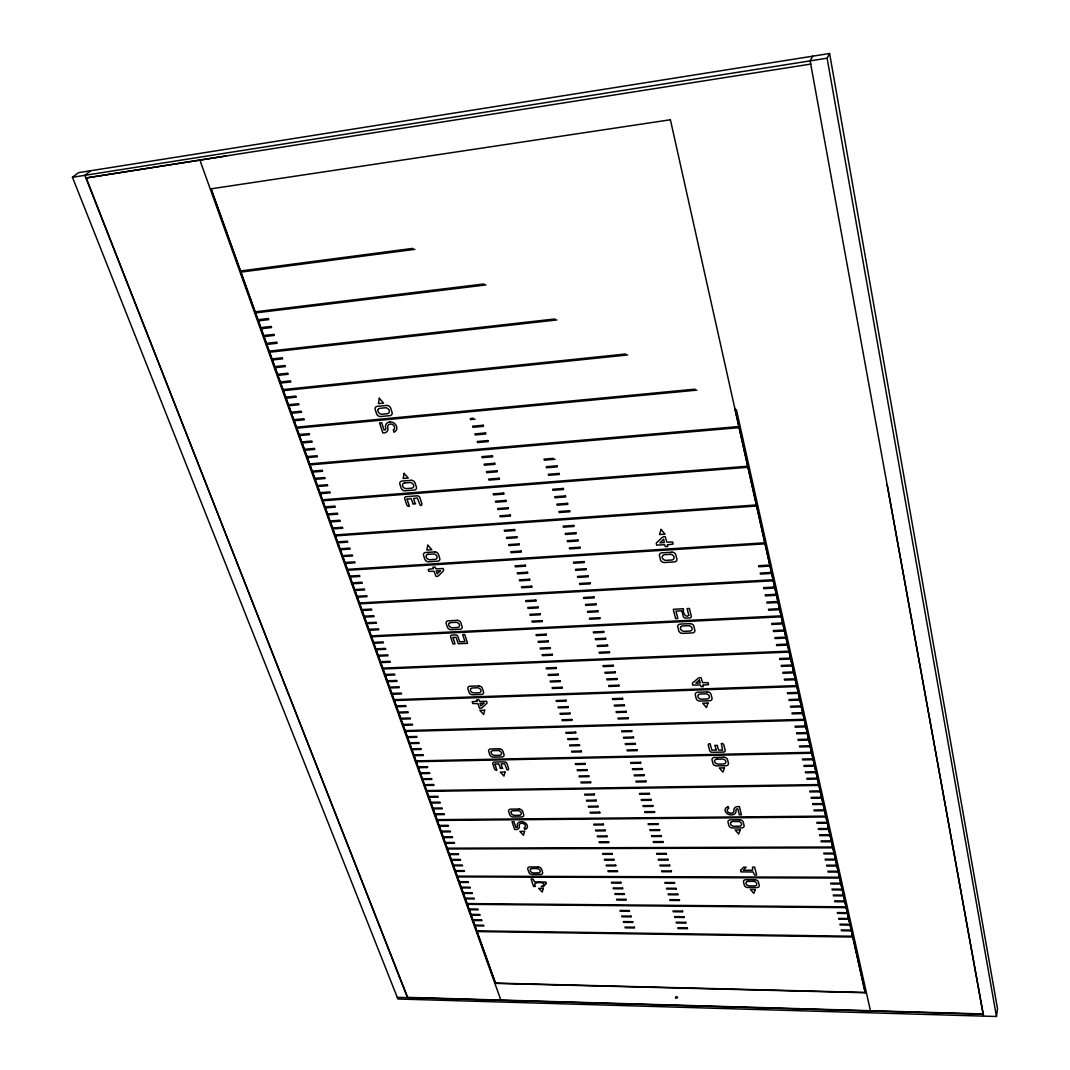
<?xml version="1.0" encoding="UTF-8"?>
<svg xmlns="http://www.w3.org/2000/svg" width="1070" height="1070" viewBox="0 0 1070 1070"><rect width="100%" height="100%" fill="white"/><g stroke="black" fill="none" stroke-linecap="round" stroke-linejoin="round"><path stroke-width="1.5" d="M996.464 1016.5L997.534 1008.756L829.598 53.5L78.458 172.671L72.466 177.286L397.92 999.005L996.464 1016.5L827.123 58.195L829.598 53.5M983.544 1015.818L810.15 60.87L812.705 56.175M887.204 484.777L983.169 1014.28L397.264 997.36M495.544 983.383L211.058 188.828L495.544 983.383L865.242 992.746L734.863 408.365M407.496 997.655L86.215 177.954L226.265 155.952M408.285 999.032L84.878 175.333L90.803 170.718M810.859 64.066L86.215 177.954M865.242 992.746L670.368 119.599M491.331 751.648L491.692 751.193A3.036 2.22 26.7 0 1 493.176 750.592L497.938 750.525A3.049 2.22 26.6 0 1 501.469 752.852A3.049 2.22 26.6 0 1 501.362 754.31L500.987 754.751A3.049 2.22 26.6 0 1 499.489 755.286L494.755 755.407A3.036 2.22 26.7 0 1 491.839 754.096A3.036 2.22 26.7 0 1 491.317 751.581M662.49 555.985L662.945 555.437A3.384 2.755 23.9 0 1 664.697 554.648L670.194 554.367M730.823 822.509L731.251 822.068A3.116 2.287 19.2 0 1 732.896 821.492L737.992 821.492M681.202 626.605L680.761 627.127A3.317 2.621 22.2 0 0 681.122 629.922A3.317 2.621 22.2 0 0 684.305 631.34L689.668 631.073A3.317 2.635 22 0 0 691.407 630.417L691.862 629.896A3.317 2.635 22 0 0 692.103 628.237A3.317 2.635 22 0 0 688.318 625.683L682.941 625.95A3.317 2.621 22.2 0 0 681.189 626.525M530.72 868.987L530.359 869.388A2.929 2.046 24.4 0 0 530.814 871.649A2.929 2.046 24.4 0 0 533.609 872.919L538.197 872.906A2.929 2.046 24.3 0 0 539.654 872.451L540.016 872.05A2.929 2.046 24.3 0 0 539.561 869.736A2.929 2.046 24.3 0 0 536.752 868.466M72.466 177.286L827.123 58.195M211.058 188.828L670.235 119.786M240.737 270.951L412.886 248.374M241.138 272.088L414.906 249.337M255.355 311.798L484.068 283.951M255.757 312.895L486.061 284.928M258.204 319.716L268.356 318.512L268.757 319.609L258.606 320.826M261.04 327.621L271.178 326.43L271.566 327.527L261.428 328.717M263.862 335.498L273.974 334.322L274.361 335.405L264.25 336.582M266.657 343.323L276.755 342.173L277.143 343.256L267.045 344.406M269.439 351.134L554.942 318.967M269.827 352.217L556.908 319.93M272.221 358.878L282.293 357.768L282.667 358.838L272.609 359.961M274.99 366.609L285.035 365.512L285.423 366.582L275.378 367.679M277.745 374.286L287.776 373.216L288.151 374.286L278.12 375.356M280.487 381.95L290.492 380.88L290.879 381.95L280.862 383.007M283.202 389.574L625.736 353.983M283.577 390.63L627.689 354.959M285.917 397.144L295.909 396.127L296.283 397.184L286.305 398.201M288.619 404.687L298.584 403.698L298.958 404.741L288.994 405.744M291.321 412.204L301.258 411.228L301.633 412.271L291.682 413.247M293.996 419.681L303.92 418.718L304.295 419.761L294.357 420.724M296.644 427.144L694.978 389.159M297.019 428.174L696.904 390.135M299.306 434.54L309.203 433.617L309.578 434.647L299.68 435.57M473.301 418.25L470.265 418.531L470.586 419.601L475.147 419.172M301.954 441.923L311.838 441.014L312.199 442.044L302.315 442.953M304.575 449.266L314.446 448.383L314.807 449.4L304.95 450.283M307.197 456.582L317.041 455.713L317.402 456.729L307.558 457.599M309.792 463.872L738.915 426.515M310.153 464.888L739.169 427.639M312.4 471.108L322.217 470.278L322.565 471.281L312.761 472.111M404.661 482.958L409.743 482.53A3.344 2.621 34.4 0 1 411.723 482.985A3.344 2.635 34.4 0 1 413.608 485.125A3.344 2.635 34.4 0 1 413.542 486.89L413.167 487.452A3.344 2.635 34.4 0 1 411.589 488.187L406.52 488.602A3.344 2.621 34.6 0 1 403.35 487.198A3.344 2.621 34.6 0 1 402.681 484.188L403.082 483.693A3.344 2.621 34.6 0 1 404.634 482.878M314.981 478.33L324.785 477.514L325.133 478.504L315.342 479.333M553.27 458.361L544.015 459.137L544.309 460.194L555.116 459.284M317.549 485.512L327.34 484.71L327.688 485.7L317.91 486.502M320.117 492.668L329.881 491.879L330.229 492.869L320.465 493.658M322.659 499.797L747.783 466.212M323.006 500.787L748.024 467.296M325.2 506.872L334.937 506.123L335.284 507.1L325.548 507.862M327.728 513.934L337.438 513.199L337.786 514.175L328.075 514.911M676.173 996.424C673.338 1000.557 680.507 996.17 676.427 997.307M330.242 520.956L339.939 520.234L340.287 521.21L330.59 521.933M332.743 527.951L342.427 527.256L342.774 528.219L333.091 528.928M335.231 534.933L756.436 504.96M335.579 535.896L756.677 506.03M337.719 541.848L347.375 541.179L347.71 542.142L338.066 542.811M340.193 548.763L349.837 548.107L350.171 549.057L340.541 549.712M428.267 554.313L433.256 553.979A3.263 2.514 31.9 0 1 436.333 555.29A3.263 2.514 31.9 0 1 436.948 558.179L436.587 558.701A3.263 2.514 31.9 0 1 435.008 559.383L430.033 559.717A3.25 2.514 32 0 1 426.93 558.339A3.25 2.514 32 0 1 426.301 555.464M342.654 555.638L352.271 554.996L352.618 555.945L343.002 556.587M345.102 562.472L354.705 561.857L355.053 562.807L345.449 563.422M347.536 569.307L764.889 542.798M347.87 570.243L765.117 543.827M349.97 576.075L359.547 575.486L359.881 576.422L350.305 577.024M352.391 582.829L361.954 582.254L362.289 583.19L352.726 583.765M354.799 589.557L364.348 588.995L364.669 589.931L355.133 590.493M768.247 565.147L758.576 565.722L758.817 566.752L770.092 566.083M357.193 596.257L366.729 595.709L367.05 596.645L357.527 597.194M771.51 572.41L760.248 573.065L760.476 574.082L771.737 573.426M359.573 602.945L773.142 579.753M359.908 603.868L773.369 580.769M361.968 609.579L371.464 609.057L371.785 609.98L362.289 610.488M774.774 587.029L763.552 587.631L763.779 588.647L775.001 588.032M364.335 616.186L373.805 615.678L374.139 616.601L364.656 617.109M776.392 594.278L765.197 594.866L765.424 595.87L776.619 595.281M450.844 622.593L455.753 622.325A3.183 2.421 29.8 0 1 458.762 623.623A3.183 2.421 29.8 0 1 459.351 626.378L458.976 626.873A3.183 2.421 29.8 0 1 457.438 627.501L452.53 627.769A3.183 2.407 29.9 0 1 449.494 626.405A3.183 2.407 29.9 0 1 448.905 623.649M366.689 622.767L376.145 622.285L376.479 623.195L367.01 623.69M777.997 601.5L766.829 602.076L767.056 603.079L778.224 602.49M369.03 629.334L378.486 628.852L378.807 629.762L369.364 630.243M779.602 608.683L768.461 609.245L768.688 610.234L779.829 609.673M371.37 635.874L781.207 615.852M371.691 636.77L781.421 616.842M373.697 642.361L383.113 641.92L383.434 642.816L374.018 643.257M782.799 622.954L771.697 623.489L771.911 624.465L783.013 623.944M376.011 648.835L385.414 648.407L385.735 649.303L376.332 649.731M784.377 630.043L773.302 630.551L773.516 631.541L784.604 631.033M378.325 655.281L387.714 654.867L388.035 655.763L378.646 656.178M785.955 637.105L774.894 637.6L775.121 638.576L786.169 638.081M380.626 661.701L390.002 661.3L390.309 662.183L380.947 662.597M787.52 644.127L776.486 644.595L776.7 645.571L787.734 645.103M382.899 668.108L789.085 651.135M383.22 668.991L789.299 652.098M385.187 674.461L394.536 674.087L394.843 674.969L385.508 675.344M790.636 658.077L779.642 658.518L779.856 659.481L790.85 659.04M387.46 680.801L396.783 680.44L397.104 681.322L387.768 681.684M792.188 665.005L781.207 665.433L781.434 666.383L792.402 665.968M389.721 687.114L399.03 686.766L399.337 687.635L390.028 687.997M793.726 671.906L782.772 672.308L782.986 673.271L793.94 672.856M391.968 693.4L401.263 693.066L401.584 693.935L392.275 694.269M795.264 678.768L784.323 679.156L784.537 680.105L795.478 679.717M394.201 699.673L796.775 685.616M394.509 700.542L796.989 686.566M396.448 705.892L405.717 705.585L406.025 706.454L396.756 706.762M798.3 692.41L787.413 692.771L787.627 693.708L798.514 693.347M398.669 712.112L407.924 711.804L408.232 712.673L398.976 712.968M799.812 699.178L788.951 699.526L789.165 700.462L800.026 700.114M400.875 718.291L410.118 718.01L410.425 718.866L401.183 719.147M801.323 705.919L790.476 706.253L790.69 707.19L801.537 706.855M403.082 724.457L412.311 724.176L412.605 725.032L403.39 725.299M802.821 712.633L792.001 712.954L792.215 713.877L803.035 713.57M405.276 730.596L804.306 719.334M405.57 731.452L804.52 720.257M407.469 736.695L416.658 736.441L416.966 737.297L407.764 737.538M805.804 725.968L795.023 726.262L795.224 727.185L806.004 726.891M409.649 742.781L418.825 742.54L419.119 743.382L409.944 743.623M807.275 732.589L796.521 732.87L796.722 733.779L807.489 733.512M411.816 748.839L420.978 748.612L421.272 749.455L412.111 749.669M808.759 739.183L798.006 739.45L798.22 740.36L808.96 740.106M413.97 754.872L423.118 754.658L423.426 755.5L414.277 755.701M810.217 745.75L799.504 746.004L799.705 746.913L810.418 746.659M717.034 759.178L722.21 759.058A3.183 2.394 19.8 0 1 725.246 760.355A3.183 2.394 19.8 0 1 725.567 762.977L725.126 763.445A3.183 2.394 19.8 0 1 723.44 763.993L718.278 764.114A3.183 2.394 20 0 1 715.228 762.749A3.183 2.394 20 0 1 714.894 760.128L715.348 759.727A3.183 2.394 20 0 1 717.02 759.111M416.11 760.89L811.675 752.304M416.417 761.72L811.876 753.213M418.263 766.856L427.385 766.682L427.679 767.511L418.557 767.685M813.133 758.804L802.447 759.018L802.66 759.914L813.334 759.7M420.403 772.821L429.511 772.647L429.806 773.476L420.697 773.65M814.578 765.277L803.918 765.478L804.118 766.374L814.778 766.173M422.53 778.759L431.611 778.599L431.906 779.415L422.824 779.575M816.022 771.724L805.376 771.925L805.59 772.807L816.223 772.62M424.643 784.671L433.724 784.524L434.005 785.34L424.937 785.487M817.453 778.157L806.833 778.331L807.034 779.214L817.654 779.04M426.743 790.569L818.884 784.564M427.037 791.385L819.072 785.447M428.843 796.428L437.897 796.294L438.192 797.11L429.137 797.244M820.302 790.917L809.722 791.064L809.923 791.947L820.503 791.8M430.942 802.273L439.971 802.152L440.265 802.968L431.223 803.075M821.72 797.257L811.167 797.391L811.354 798.26L821.92 798.126M433.016 808.091L442.044 807.984L442.325 808.786L433.31 808.893M823.138 803.57L812.585 803.69L812.785 804.56L823.325 804.439M435.102 813.882L444.103 813.788L444.384 814.591L435.383 814.685M824.529 809.843L814.016 809.963L814.216 810.833L824.729 810.726M437.148 819.66L825.933 816.116M437.443 820.463L826.12 816.985M439.222 825.398L448.196 825.331L448.49 826.134L439.502 826.201M827.324 822.335L816.838 822.415L817.039 823.285L827.511 823.204M441.268 831.122L450.243 831.069L450.523 831.858L441.549 831.925M828.715 828.541L818.242 828.608L818.443 829.464L828.902 829.397M443.314 836.834L452.262 836.78L452.543 837.569L443.595 837.623M830.093 834.72L819.647 834.774L819.847 835.63L830.28 835.576M445.347 842.518L454.282 842.478L454.563 843.267L445.628 843.307M831.457 840.873L821.038 840.913L821.238 841.769L831.657 841.716M447.367 848.189L832.821 847.012M447.648 848.965L833.022 847.855M449.387 853.806L458.294 853.793L458.575 854.569L449.667 854.596M834.199 853.098L823.806 853.111L824.007 853.954L834.386 853.94M536.765 868.519L532.178 868.532A2.929 2.046 24.4 0 0 530.707 868.934M451.393 859.424L460.301 859.424L460.568 860.2L451.674 860.2M835.55 859.17L825.184 859.17L825.371 860.012L835.737 860.012M453.399 865.015L462.28 865.015L462.561 865.791L453.68 865.791M836.9 865.215L826.548 865.202L826.749 866.045L837.088 866.045M455.392 870.592L464.26 870.605L464.54 871.381L455.673 871.354M838.238 871.234L827.912 871.221L828.113 872.05L838.425 872.063M748.304 881.372L753.293 881.386M457.371 876.143L839.576 877.239M457.652 876.918L839.763 878.069M459.364 881.667L468.205 881.693L468.473 882.469L459.632 882.429M840.913 883.205L830.628 883.165L830.815 883.98L841.1 884.021M461.33 887.164L470.158 887.217L470.425 887.98L461.598 887.926M842.25 889.143L831.978 889.09L832.166 889.919L842.424 889.972M676.347 889.076L666.73 889.023L666.503 888.234L676.12 888.287L676.36 889.17M463.297 892.647L472.111 892.714L472.378 893.463L463.564 893.41M843.561 895.068L833.316 895.001L833.503 895.817L843.749 895.884M465.249 898.118L474.05 898.185L474.318 898.934L465.517 898.867M844.885 900.967L834.653 900.886L834.841 901.702L845.073 901.783M467.189 903.575L846.196 906.852M467.456 904.324L846.37 907.668M469.141 908.978L477.915 909.059L478.183 909.821L469.409 909.727M847.507 912.683L837.302 912.576L837.489 913.392L847.681 913.486M471.067 914.382L479.828 914.476L480.096 915.224L471.335 915.131M848.804 918.501L838.626 918.394L838.813 919.197L848.978 919.304M472.993 919.759L481.741 919.866L482.008 920.615L473.261 920.508M850.102 924.306L839.937 924.186L840.124 924.975L850.275 925.109M474.919 925.122L483.653 925.229L483.907 925.978L475.174 925.858M851.386 930.071L841.247 929.937L841.435 930.739L851.559 930.873M476.952 930.833L852.75 936.237M477.22 931.582L852.937 937.039M495.664 983.103L865.309 992.452M407.63 997.374L983.21 1013.959M199.903 160.085L500.854 1000.062M394.014 431.946L393.319 429.846A3.598 2.862 36.7 0 0 394.442 426.716A3.384 2.688 36.7 0 0 390.483 424.054A4.093 3.25 36.7 0 0 387.674 427.197A5.832 4.628 36.9 0 1 384.999 432.775L382.859 432.976L379.529 422.917L381.656 422.717L384.09 430.02L385.481 429.712A3.223 2.555 36.9 0 0 385.708 428.134A6.701 5.323 36.7 0 1 389.788 421.954M728.295 806.726L728.737 808.438A3.304 2.448 19.4 0 0 727.292 810.859A3.103 2.287 19.4 0 0 730.864 813.213A3.758 2.769 19.4 0 0 733.966 810.913A5.377 3.972 19.1 0 1 737.257 806.633L739.383 806.606L741.457 814.818L739.343 814.845L737.832 808.893L736.414 809.04A2.969 2.193 19.1 0 0 735.999 810.284A6.152 4.547 19.4 0 1 731.305 814.925A5.323 3.919 19.4 0 1 728.63 814.404L728.001 814.109A5.323 3.919 19.4 0 1 725.072 809.91A5.323 3.919 19.4 0 1 728.269 806.793M736.387 409.609L870.418 1010.709M426.676 554.929A3.25 2.514 32 0 1 428.241 554.247M449.28 623.155A3.183 2.407 29.9 0 1 450.818 622.526M394.001 431.919A5.858 4.668 36.7 0 0 396.836 427.732A5.858 4.668 36.7 0 0 393.265 422.677L392.583 422.382A5.858 4.668 36.7 0 0 389.707 421.901M698.188 695.059A3.25 2.501 21 0 0 698.549 697.8A3.25 2.501 21 0 0 701.666 699.191L706.922 698.991A3.25 2.514 20.8 0 0 708.634 698.402L709.089 697.907A3.25 2.514 20.8 0 0 709.343 696.329A3.25 2.514 20.8 0 0 705.638 693.841L700.368 694.029A3.25 2.501 21 0 0 698.643 694.564M670.168 554.287A3.397 2.755 23.6 0 1 673.832 558.754L673.378 559.302A3.397 2.755 23.6 0 1 671.612 560.011L666.142 560.372A3.384 2.755 23.9 0 1 662.477 555.918M753.28 881.319A3.063 2.193 18.5 0 1 756.209 882.643A3.063 2.193 18.5 0 1 756.49 885.037L756.062 885.452A3.063 2.193 18.5 0 1 754.43 885.92L749.441 885.906A3.063 2.193 18.7 0 1 746.526 884.596A3.063 2.193 18.7 0 1 746.231 882.202M746.659 881.787A3.063 2.193 18.7 0 1 748.291 881.319M737.979 821.439A3.13 2.3 19.1 0 1 740.962 822.776A3.13 2.3 19.1 0 1 741.269 825.278L740.828 825.719A3.13 2.3 19.1 0 1 739.169 826.227L734.1 826.281A3.116 2.287 19.2 0 1 731.118 824.943A3.116 2.287 19.2 0 1 730.81 822.442M407.095 499.208L409.382 506.311L408.339 506.391A2.929 2.287 33.9 0 1 406.627 504.465L404.754 498.861A2.354 1.832 34.2 0 1 406.185 496.694L417.126 495.838A2.354 1.846 33.9 0 1 419.895 497.684L421.74 503.315A2.929 2.3 33.7 0 1 421.339 505.401L420.296 505.481L417.273 497.951L413.649 498.5L414.892 502.806A1.872 1.471 33.8 0 0 415.588 503.783L412.752 503.997A1.872 1.471 33.9 0 0 412.793 502.967L411.094 498.62L407.095 499.208M433.363 568.558L428.227 569.467L428.856 571.38L434.045 571.286L435.985 576.409L437.001 576.356A3.384 2.608 31.5 0 0 438.687 575.647L443.288 570.925A1.685 1.297 31.4 0 0 443.502 569.775L443.1 568.531L436.025 568.879L435.008 567.073L432.949 567.207L433.363 568.558M740.56 870.405L740.895 871.889L753.093 871.983L754.577 875.019L756.65 875.033L754.671 867.141L752.584 867.141L752.518 870.231L743.316 870.231L746.111 867.141L743.623 867.141L740.56 870.338M452.971 637.493L455.017 643.899L452.984 643.993L450.671 637.038A2.234 1.685 29.7 0 1 452.088 635.098L455.338 634.938A2.234 1.699 29.6 0 1 457.973 636.677L459.672 641.826L464.955 641.572L462.655 634.59L464.701 634.483L467.59 643.324L458.254 643.752L456.061 637.345L452.971 637.493M546.182 883.419L543.627 886.508L541.34 886.495C551.211 882.135 530.319 880.463 535.455 886.468L533.569 886.455L531.081 878.992L532.98 879.005L534.585 881.907L545.754 882.014L546.182 883.419M477.166 701.064L472.178 701.759L472.766 703.512L477.875 703.619L479.574 708.26L480.564 708.233A3.223 2.394 27.8 0 0 482.182 707.618L486.703 703.445A1.605 1.19 27.7 0 0 486.93 702.401L486.569 701.265L479.841 701.438L478.785 699.753L476.779 699.82L477.166 701.064M494.969 764.194L496.895 770.173L495.905 770.199A2.675 1.939 26.4 0 1 494.38 768.528L492.802 763.806A2.14 1.551 26.5 0 1 494.206 762.081L504.425 761.867A2.153 1.565 26.3 0 1 506.953 763.512L508.504 768.247A2.675 1.953 26.2 0 1 508.076 769.959L507.086 769.972L504.612 763.659L501.108 763.913L502.138 767.524A1.712 1.244 26.2 0 0 502.753 768.367L500.105 768.42A1.712 1.244 26.4 0 0 500.171 767.564L498.714 763.886L494.969 764.194M667.386 544.938L667.707 546.476L665.42 546.623L664.47 544.724L656.699 545.111L656.365 543.801A1.766 1.431 24.4 0 1 656.712 542.584L662.169 537.514A3.558 2.902 24.2 0 1 664.082 536.739L665.206 536.672L666.877 542.142L672.615 542.009L673.124 544.055L667.412 544.831M688.786 615.29C685.656 618.915 682.165 611.318 683.543 608.763L673.244 609.298L675.651 618.634L677.872 618.527L675.972 611.13L681.791 610.836L683.195 616.293A2.354 1.872 22.3 0 0 685.923 618.126L689.508 617.952A2.354 1.872 22.1 0 0 691.26 615.892L689.388 608.469L687.127 608.576L688.786 615.29M703.043 685.215L703.338 686.619L701.144 686.686L700.248 684.947L692.771 685.108L692.464 683.917A1.685 1.311 21.3 0 1 692.812 682.82L698.121 678.353A3.411 2.648 21.1 0 1 699.967 677.698L701.064 677.658L702.589 682.66L708.113 682.687L708.581 684.546L703.07 685.121M716.138 749.883L711.898 750.23L710.052 743.744L708.969 743.77A2.822 2.14 20.3 0 0 708.353 745.589L709.637 750.578A2.26 1.712 20.2 0 0 712.245 752.304L723.454 752.063A2.26 1.712 19.9 0 0 725.152 750.23L723.895 745.215A2.836 2.153 20 0 0 722.357 743.449L721.274 743.476L722.611 750.137L718.572 750.083L717.422 746.271A1.806 1.364 20 0 1 717.569 745.362L714.653 745.442A1.806 1.364 20.2 0 1 715.268 746.325L716.138 749.883M379.315 398.254L378.432 403.617L383.582 403.109L379.315 398.254M404.099 473.381L403.176 478.477L408.245 478.063L404.099 473.381M427.799 545.192L426.85 550.034L431.825 549.699L427.799 545.192M484.656 710.226L483.653 714.506L479.868 710.373L484.656 710.226M505 772.045L503.983 776.124L500.292 772.139L505 772.045M524.527 831.377L523.484 835.269L519.9 831.417L524.527 831.377M543.279 888.367L542.236 892.072L538.732 888.341L543.279 888.367M661.033 529.436L659.548 534.545L665.045 534.184L661.033 529.436M707.966 703.07L706.467 707.564L702.722 703.231L707.966 703.07M724.43 767.885L722.932 772.152L719.294 767.993L724.43 767.885M740.213 829.959L738.715 834.025L735.157 829.999L740.213 829.959M755.34 889.504L753.842 893.37L750.378 889.478L755.34 889.504M378.258 409.382L378.098 409.703A3.424 2.728 37.5 0 0 378.044 411.549A3.424 2.728 37.5 0 0 382.003 414.224L387.166 413.702A3.437 2.742 37.4 0 0 388.771 412.913L389.159 412.311A3.437 2.742 37.4 0 0 389.199 410.465A3.437 2.742 37.4 0 0 385.24 407.777L380.077 408.312A3.424 2.728 37.5 0 0 378.459 409.101L378.258 409.382M470.746 688.786L470.586 689.04A3.103 2.314 28.2 0 0 471.121 691.608A3.103 2.314 28.2 0 0 474.09 692.932L478.905 692.745A3.116 2.314 28 0 0 480.43 692.17L480.791 691.701A3.116 2.314 28 0 0 480.898 690.177A3.116 2.314 28 0 0 477.287 687.783L472.472 687.983A3.103 2.314 28.2 0 0 470.92 688.491L470.746 688.786M511.406 811.488L511.246 811.715A2.983 2.127 25.4 0 0 511.126 813.093A2.983 2.127 25.4 0 0 514.576 815.353L519.231 815.286A2.983 2.14 25.3 0 0 520.715 814.805L521.077 814.377A2.983 2.14 25.3 0 0 520.595 811.956A2.983 2.14 25.3 0 0 517.733 810.659L513.078 810.793A2.983 2.127 25.4 0 0 511.607 811.287L511.406 811.488M517.131 827.217L515.9 827.431L513.988 821.72L512.062 821.733L514.643 829.504L516.556 829.491A5.082 3.611 25.3 0 0 519.217 825.465A3.558 2.541 25.1 0 1 521.866 823.285A2.942 2.1 25.1 0 1 525.316 825.532A3.13 2.234 25.1 0 1 524.18 827.819L524.715 829.437A5.109 3.638 25.1 0 0 527.43 826.455A5.109 3.638 25.1 0 0 524.434 822.429L523.818 822.161A5.042 3.584 25.1 0 0 521.331 821.666A5.832 4.146 25.1 0 0 517.398 826.053A2.809 1.993 25.3 0 1 517.131 827.217M440.358 570.671L437.255 573.868L436.279 570.925L440.358 570.671M483.881 703.137L480.831 705.973L479.948 703.271L483.881 703.137M663.587 539.414L659.882 542.838L664.376 542.543L663.587 539.414M699.459 680.105L695.861 683.128L700.195 682.968L699.459 680.105M386.671 405.45L377.215 406.373A3.451 2.755 37.6 0 0 375.209 409.636L376.613 413.863A3.451 2.742 37.5 0 0 380.586 416.538L390.015 415.628A3.451 2.755 37.3 0 0 392.048 412.378L390.657 408.125A3.464 2.769 37.4 0 0 386.671 405.45M483.225 425.245L472.606 426.221L472.927 427.291L483.546 426.315L483.225 425.245M485.539 432.922L474.933 433.885L475.254 434.942L485.86 433.979L485.539 432.922M487.84 440.559L477.247 441.495L477.568 442.552L488.161 441.616L487.84 440.559M492.414 455.74L481.861 456.636L482.169 457.679L492.722 456.783L492.414 455.74M494.674 463.27L484.148 464.153L484.456 465.196L494.995 464.313L494.674 463.27M496.935 470.773L486.422 471.629L486.73 472.672L497.242 471.803L496.935 470.773M556.962 465.838L546.182 466.721L546.476 467.777L557.256 466.881L556.962 465.838M411.174 480.323L401.879 481.085A3.37 2.648 34.7 0 0 399.872 484.162L401.223 488.201A3.357 2.635 34.5 0 0 405.102 490.796L414.358 490.06A3.37 2.648 34.3 0 0 416.39 486.984L415.066 482.931A3.37 2.648 34.5 0 0 411.174 480.323M499.182 478.236L488.682 479.079L489.003 480.109L499.489 479.266L499.182 478.236M559.088 473.408L548.335 474.277L548.629 475.321L559.383 474.451L559.088 473.408M503.649 493.056L493.19 493.872L493.497 494.888L503.957 494.086L503.649 493.056M563.328 488.442L552.615 489.271L552.909 490.301L563.622 489.471L563.328 488.442M505.856 500.426L495.423 501.215L495.731 502.231L506.163 501.442L505.856 500.426M565.441 495.905L554.741 496.721L555.036 497.751L565.736 496.935L565.441 495.905M508.063 507.755L497.644 508.531L497.951 509.534L508.37 508.772L508.063 507.755M567.541 503.328L556.855 504.13L557.149 505.16L567.822 504.358L567.541 503.328M510.256 515.044L499.864 515.807L500.171 516.81L510.564 516.061L510.256 515.044M569.628 510.738L558.955 511.5L559.249 512.53L569.909 511.754L569.628 510.738M514.63 529.543L504.264 530.265L504.572 531.255L514.924 530.546L514.63 529.543M573.761 525.423L563.141 526.159L563.435 527.176L574.055 526.44L573.761 525.423M516.797 536.739L506.444 537.434L506.752 538.437L517.091 537.728L516.797 536.739M575.82 532.713L565.227 533.435L565.508 534.452L576.115 533.729L575.82 532.713M518.95 543.894L508.624 544.59L508.919 545.58L519.244 544.897L518.95 543.894M577.867 539.976L567.287 540.684L567.582 541.688L578.161 540.992L577.867 539.976M434.674 551.893L425.539 552.494A3.277 2.528 32.2 0 0 423.546 555.397L424.83 559.262A3.277 2.528 32 0 0 428.615 561.777L437.724 561.202A3.277 2.541 31.8 0 0 439.743 558.299L438.473 554.42A3.29 2.541 31.9 0 0 434.674 551.893M521.09 551.037L510.791 551.705L511.085 552.695L521.398 552.026L521.09 551.037M579.913 547.211L569.347 547.893L569.628 548.897L580.194 548.214L579.913 547.211M671.933 552.2L661.915 552.829A3.411 2.769 24 0 0 659.468 555.852L660.511 559.891A3.411 2.769 23.9 0 0 664.403 562.526L674.394 561.91A3.424 2.782 23.5 0 0 676.869 558.888L675.852 554.835A3.424 2.782 23.6 0 0 671.933 552.2M525.357 565.201L515.085 565.843L515.392 566.819L525.651 566.177L525.357 565.201M583.966 561.563L573.44 562.218L573.721 563.208L584.247 562.566L583.966 561.563M527.483 572.236L517.225 572.865L517.519 573.828L527.778 573.212L527.483 572.236M585.972 568.692L575.473 569.334L575.754 570.323L586.253 569.681L585.972 568.692M529.583 579.244L519.351 579.846L519.645 580.823L529.877 580.221L529.583 579.244M587.978 575.794L577.492 576.422L577.773 577.399L588.246 576.784L587.978 575.794M531.683 586.213L521.464 586.801L521.759 587.764L531.977 587.189L531.683 586.213M589.971 582.869L579.499 583.471L579.779 584.447L590.239 583.845L589.971 582.869M535.856 600.069L525.678 600.631L525.972 601.581L536.15 601.032L535.856 600.069M593.93 596.899L583.498 597.475L583.779 598.438L594.198 597.876L593.93 596.899M537.929 606.957L527.764 607.492L528.058 608.442L538.21 607.907L537.929 606.957M595.896 603.868L585.491 604.43L585.758 605.393L596.164 604.844L595.896 603.868M539.989 613.805L529.851 614.327L530.131 615.277L540.27 614.755L539.989 613.805M597.849 610.809L587.47 611.358L587.738 612.308L598.117 611.772L597.849 610.809M457.157 620.359L448.183 620.827A3.21 2.434 30 0 0 446.203 623.569L447.434 627.261A3.197 2.421 29.9 0 0 451.125 629.708L460.087 629.267A3.21 2.434 29.7 0 0 462.093 626.538L460.876 622.82A3.21 2.434 29.8 0 0 457.157 620.359M542.049 620.627L531.924 621.135L532.205 622.085L542.329 621.576L542.049 620.627M599.802 617.724L589.436 618.246L589.704 619.196L600.069 618.687L599.802 617.724M690.043 623.636L680.212 624.104A3.344 2.648 22.3 0 0 677.791 626.966L678.781 630.818A3.344 2.635 22.3 0 0 682.593 633.373L692.384 632.918A3.344 2.648 21.9 0 0 694.831 630.069L693.855 626.191A3.344 2.662 22 0 0 690.043 623.636M546.128 634.189L536.03 634.657L536.324 635.593L546.409 635.125L546.128 634.189M603.667 631.447L593.342 631.942L593.609 632.892L603.935 632.397L603.667 631.447M548.148 640.917L538.076 641.385L538.357 642.308L548.428 641.853L548.148 640.917M605.593 638.268L595.281 638.75L595.549 639.686L605.861 639.218L605.593 638.268M550.167 647.617L540.109 648.072L540.39 648.995L550.448 648.54L550.167 647.617M607.506 645.063L597.22 645.518L597.488 646.454L607.773 645.999L607.506 645.063M552.173 654.292L542.142 654.72L542.423 655.642L552.454 655.214L552.173 654.292M609.418 651.817L599.146 652.259L599.414 653.195L609.686 652.754L609.418 651.817M556.173 667.546L546.168 667.961L546.449 668.87L556.44 668.469L556.173 667.546M613.204 665.246L602.972 665.66L603.226 666.583L613.471 666.169L613.204 665.246M558.152 674.14L548.161 674.528L548.442 675.438L558.42 675.05L558.152 674.14M615.089 671.92L604.871 672.321L605.125 673.231L615.344 672.843L615.089 671.92M560.118 680.694L550.154 681.068L550.435 681.978L560.399 681.603L560.118 680.694M616.962 678.554L606.757 678.942L607.024 679.865L617.216 679.477L616.962 678.554M478.691 685.937L469.864 686.258A3.13 2.327 28.3 0 0 467.898 688.853L469.075 692.397A3.13 2.327 28.2 0 0 472.686 694.778L481.5 694.47A3.13 2.341 28 0 0 483.493 691.875L482.329 688.318A3.143 2.341 28 0 0 478.691 685.937M562.084 687.234L552.147 687.595L552.414 688.491L562.365 688.13L562.084 687.234M618.821 685.174L608.643 685.536L608.897 686.458L619.089 686.084L618.821 685.174M707.337 691.916L697.693 692.236A3.277 2.528 21.1 0 0 695.299 694.938L696.249 698.616A3.263 2.514 21 0 0 699.967 701.104L709.584 700.783A3.277 2.528 20.7 0 0 712.005 698.095L711.068 694.403A3.277 2.541 20.7 0 0 707.337 691.916M566.003 700.208L556.079 700.542L556.36 701.438L566.271 701.104L566.003 700.208M622.526 698.309L612.388 698.643L612.642 699.553L622.793 699.218L622.526 698.309M567.943 706.655L558.045 706.976L558.313 707.858L568.21 707.551L567.943 706.655M624.372 704.836L614.247 705.157L614.501 706.066L624.626 705.732L624.372 704.836M569.869 713.075L559.985 713.382L560.265 714.265L570.136 713.957L569.869 713.075M626.204 711.336L616.093 711.644L616.347 712.54L626.458 712.232L626.204 711.336M571.795 719.468L561.937 719.749L562.205 720.645L572.062 720.351L571.795 719.468M628.023 717.796L617.938 718.104L618.192 719L628.277 718.692L628.023 717.796M575.62 732.161L565.789 732.428L566.057 733.311L575.887 733.044L575.62 732.161M631.661 730.663L621.603 730.93L621.857 731.813L631.902 731.546L631.661 730.663M577.519 738.474L567.702 738.728L567.969 739.597L577.787 739.357L577.519 738.474M633.453 737.043L623.422 737.297L623.676 738.18L633.707 737.925L633.453 737.043M579.405 744.76L569.614 745.001L569.882 745.87L579.672 745.63L579.405 744.76M635.246 743.409L625.228 743.65L625.482 744.533L635.5 744.292L635.246 743.409M499.329 748.773L490.662 748.987A3.063 2.234 26.8 0 0 488.696 751.434L489.819 754.832A3.063 2.234 26.7 0 0 493.364 757.145L502.017 756.958A3.063 2.234 26.5 0 0 503.997 754.51L502.887 751.1A3.076 2.247 26.6 0 0 499.329 748.773M581.291 751.02L571.514 751.247L571.781 752.103L581.558 751.889L581.291 751.02M637.038 749.736L627.033 749.963L627.287 750.846L637.279 750.618L637.038 749.736M723.895 757.239L714.426 757.44A3.21 2.421 20.1 0 0 712.058 759.967L712.968 763.499A3.21 2.407 20 0 0 716.606 765.919L726.048 765.732A3.21 2.421 19.7 0 0 728.429 763.204L727.533 759.66A3.21 2.421 19.8 0 0 723.895 757.239M585.036 763.458L575.285 763.659L575.553 764.515L585.29 764.314L585.036 763.458M640.582 762.322L630.618 762.522L630.872 763.391L640.836 763.191L640.582 762.322M586.895 769.638L577.171 769.825L577.425 770.681L587.149 770.494L586.895 769.638M642.348 768.568L632.397 768.768L632.651 769.624L642.602 769.437L642.348 768.568M588.754 775.79L579.03 775.964L579.298 776.82L589.008 776.646L588.754 775.79M644.113 774.8L634.176 774.974L634.416 775.844L644.354 775.656L644.113 774.8M590.587 781.916L580.903 782.076L581.157 782.919L590.854 782.772L590.587 781.916M645.852 780.993L635.941 781.167L636.182 782.023L646.093 781.862L645.852 780.993M594.265 794.101L584.594 794.234L584.849 795.077L594.519 794.943L594.265 794.101M649.329 793.325L639.445 793.458L639.686 794.314L649.57 794.167L649.329 793.325M596.084 800.146L586.44 800.266L586.694 801.109L596.338 800.989L596.084 800.146M651.055 799.437L641.197 799.571L641.438 800.413L651.296 800.293L651.055 799.437M597.889 806.178L588.259 806.285L588.513 807.114L598.143 807.007L597.889 806.178M652.78 805.536L642.936 805.656L643.177 806.499L653.021 806.379L652.78 805.536M519.137 809.067L510.591 809.161A3.009 2.153 25.5 0 0 508.651 811.475L509.735 814.751A2.996 2.14 25.5 0 0 513.199 816.999L521.719 816.918A3.009 2.153 25.3 0 0 523.685 814.604L522.615 811.327A3.009 2.153 25.3 0 0 519.137 809.067M599.695 812.17L590.092 812.277L590.346 813.106L599.949 813.013L599.695 812.17M654.492 811.608L644.662 811.715L644.902 812.545L654.733 812.451L654.492 811.608M739.651 819.78L730.355 819.861A3.143 2.314 19.3 0 0 728.015 822.255L728.897 825.639A3.143 2.3 19.3 0 0 732.442 827.993L741.711 827.926A3.156 2.314 19 0 0 744.078 825.532L743.222 822.134A3.156 2.314 19 0 0 739.651 819.78M603.293 824.101L593.716 824.181L593.957 825.01L603.547 824.93L603.293 824.101M657.889 823.673L648.099 823.753L648.34 824.582L658.13 824.515L657.889 823.673M605.072 830.039L595.509 830.093L595.763 830.922L605.326 830.855L605.072 830.039M659.588 829.665L649.811 829.731L650.038 830.561L659.815 830.507L659.588 829.665M606.851 835.938L597.301 835.991L597.555 836.807L607.105 836.753L606.851 835.938M661.273 835.643L651.51 835.697L651.737 836.526L661.501 836.472L661.273 835.643M608.629 841.822L599.093 841.863L599.334 842.678L608.87 842.638L608.629 841.822M662.945 841.582L653.195 841.622L653.436 842.451L663.173 842.411L662.945 841.582M612.147 853.512L602.637 853.526L602.891 854.328L612.388 854.315L612.147 853.512M666.276 853.405L656.565 853.419L656.806 854.234L666.516 854.221L666.276 853.405M613.886 859.317L604.403 859.317L604.644 860.12L614.126 860.12L613.886 859.317M667.934 859.277L658.237 859.29L658.478 860.093L668.161 860.093L667.934 859.277M615.624 865.095L606.168 865.095L606.409 865.897L615.879 865.897L615.624 865.095M669.579 865.122L659.909 865.122L660.136 865.924L669.82 865.938L669.579 865.122M538.143 866.954L529.744 866.941A2.942 2.06 24.5 0 0 527.804 869.134L528.847 872.277A2.942 2.06 24.4 0 0 532.245 874.471L540.617 874.498A2.942 2.06 24.2 0 0 542.584 872.304L541.554 869.161A2.956 2.073 24.3 0 0 538.143 866.954M617.363 870.86L607.907 870.846L608.161 871.635L617.604 871.662L617.363 870.86M671.224 870.953L661.568 870.94L661.795 871.742L671.452 871.756L671.224 870.953M754.938 879.754L745.817 879.727A3.09 2.207 18.7 0 0 743.503 882.001L744.332 885.238A3.09 2.207 18.7 0 0 747.81 887.525L756.918 887.565A3.09 2.207 18.4 0 0 759.245 885.305L758.429 882.054A3.09 2.22 18.5 0 0 754.938 879.754M620.814 882.309L611.385 882.268L611.625 883.071L621.055 883.111L620.814 882.309M674.488 882.536L664.871 882.496L665.099 883.285L674.715 883.325L674.488 882.536M622.526 888.006L613.123 887.953L613.364 888.742L622.767 888.795L622.526 888.006M624.238 893.677L614.849 893.611L615.076 894.4L624.465 894.453L624.238 893.677M677.738 894.012L668.135 893.958L668.362 894.747L677.952 894.814L677.738 894.012M625.937 899.322L616.561 899.255L616.802 900.03L626.164 900.097L625.937 899.322M679.343 899.723L669.766 899.643L669.994 900.445L679.57 900.512L679.343 899.723M629.307 910.543L619.971 910.45L620.199 911.225L629.548 911.319L629.307 910.543M682.54 911.065L672.99 910.971L673.217 911.76L682.767 911.854L682.54 911.065M630.992 916.121L621.657 916.027L621.897 916.789L631.22 916.896L630.992 916.121M684.131 916.709L674.608 916.602L674.822 917.378L684.359 917.485L684.131 916.709M632.664 921.685L623.355 921.564L623.583 922.34L632.892 922.447L632.664 921.685M685.723 922.327L676.2 922.206L676.427 922.982L685.937 923.102L685.723 922.327M634.323 927.222L625.027 927.088L625.268 927.864L634.563 927.984L634.323 927.222M687.301 927.917L677.791 927.784L678.019 928.559L687.515 928.693L687.301 927.917"/></g></svg>
